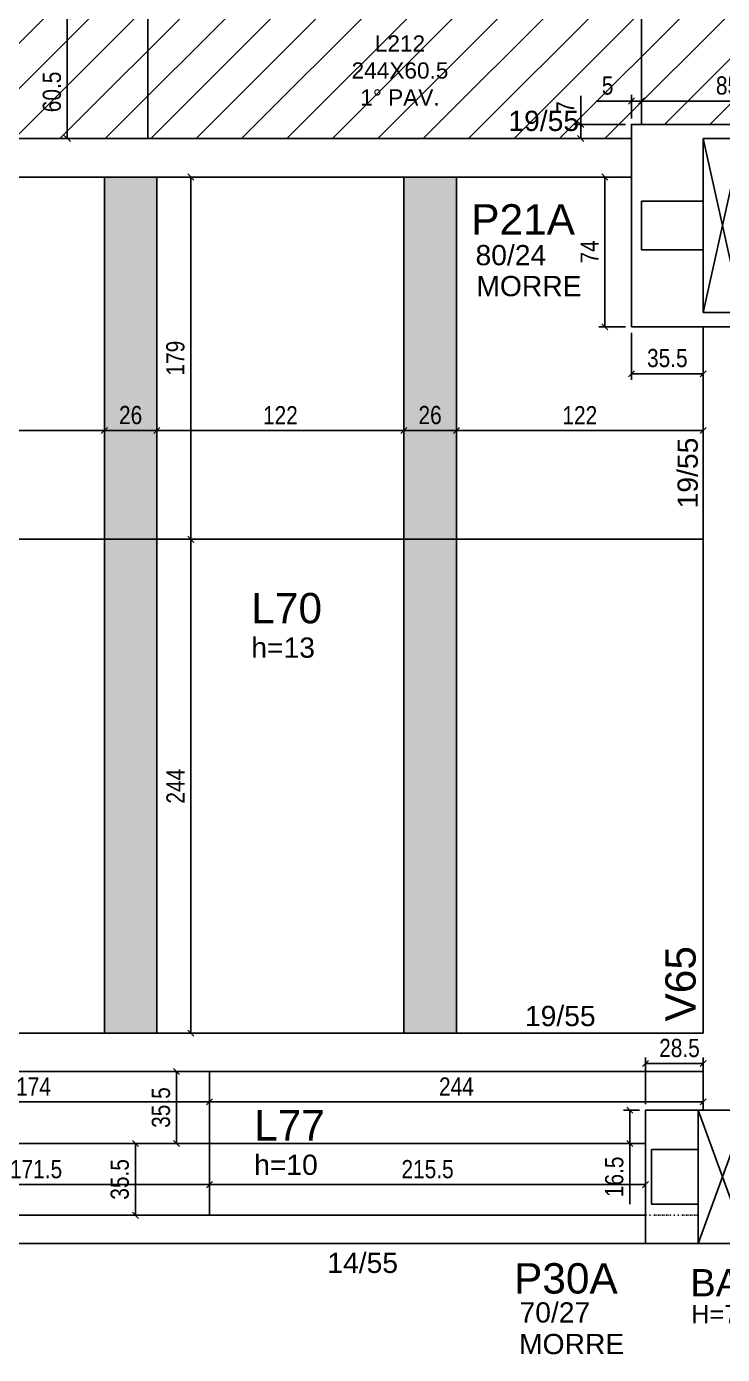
# Model space of a CAD drawing. Header units: millimetres. Extents: x 3753 to 7374, y 1906 to 3298.
# Drawn here: x 4785 to 5129, y 1925 to 2582 of the extents above; entities that cross this region are included whole.
import ezdxf

# ---------------------------------------------------------------- set-up
doc = ezdxf.new("R2010")
doc.units = ezdxf.units.MM
doc.linetypes.add('ESTILO_TQS_0004', pattern=[2, 0.5, -0.4, 0.1, -0.4, 0.1, -0.5])
for name, color, linetype in [('1', 1, 'Continuous'), ('3', 3, 'Continuous'), ('4', 4, 'Continuous'), ('7', 7, 'Continuous'), ('AUX00', 7, 'Continuous'), ('Painéis', 200, 'Continuous')]:
    doc.layers.add(name, color=color, linetype=linetype)
doc.layers.add('Hachura', color=251, linetype='Continuous', lineweight=9)
doc.layers.add('REAPROVEITAMENTO', color=251, linetype='Continuous', lineweight=9)
doc.styles.add('COTA TECNICA-50', font='techl___.ttf', dxfattribs={"height": 9})
doc.styles.get("Standard").update_dxf_attribs({"font": 'arial.ttf'})
doc.dimstyles.new('COTA PAINEL-50', dxfattribs={"dimtxt": 9, "dimasz": 3, "dimexe": 3, "dimexo": 3, "dimgap": 3, "dimtad": 1, "dimdec": 1, "dimzin": 12, "dimdsep": 46, "dimtxsty": 'COTA TECNICA-50', "dimblk1": 'OBLIQUE', "dimblk2": 'OBLIQUE', "dimsah": 1, "dimcen": 0.9, "dimclrd": 4, "dimclre": 4, "dimclrt": 240, "dimadec": 1, "dimazin": 3, "dimtfac": 1, "dimtdec": 1, "dimtmove": 0, "dimatfit": 3, "dimfxl": 1, "dimtolj": 1, "dimtzin": 12, "dimarcsym": 0})

# ---------------------------------------------------------------- blocks, each defined once
blk = doc.blocks.new('_Oblique')
at = {"color": 0, "linetype": 'ByBlock', "lineweight": -2}
blk.add_line((-0.5, -0.5), (0.5, 0.5), dxfattribs=at)
blk = doc.blocks.new('*D232')
at = {"color": 4, "lineweight": -2, "transparency": 16777216}
for p, q in [((5088.66, 2536.17), (5088.66, 2547.73)), ((5173.66, 2536.17), (5173.66, 2547.73)), ((5088.66, 2544.73), (5173.66, 2544.73))]:
    blk.add_line(p, q, dxfattribs=at)
at = {"layer": 'Defpoints', "color": 0, "transparency": 16777216}
for p in [(5173.66, 2544.73), (5088.66, 2533.17), (5173.66, 2533.17)]:
    blk.add_point(p, dxfattribs=at)
at = {"color": 4, "lineweight": -2, "transparency": 16777216, "xscale": 3, "yscale": 3, "zscale": 3, "rotation": 180}
blk.add_blockref('_Oblique', (5088.66, 2544.73), dxfattribs=at)
at = {"color": 4, "lineweight": -2, "transparency": 16777216, "xscale": 3, "yscale": 3, "zscale": 3}
blk.add_blockref('_Oblique', (5173.66, 2544.73), dxfattribs=at)
at = {"color": 240, "transparency": 16777216, "insert": (5131.16, 2552.35), "char_height": 9, "attachment_point": 5, "style": 'COTA TECNICA-50'}
blk.add_mtext('\\A1;85', dxfattribs=at)
blk = doc.blocks.new('*D234')
at = {"color": 4, "lineweight": -2, "transparency": 16777216}
for p, q in [((5083.66, 2536.17), (5083.66, 2547.73)), ((5088.66, 2536.17), (5088.66, 2547.73)), ((5083.66, 2544.73), (5066.17, 2544.73)), ((5088.66, 2544.73), (5083.66, 2544.73)), ((5088.66, 2544.73), (5091.66, 2544.73))]:
    blk.add_line(p, q, dxfattribs=at)
at = {"layer": 'Defpoints', "color": 0, "transparency": 16777216}
for p in [(5083.66, 2544.73), (5083.66, 2533.17), (5088.66, 2533.17)]:
    blk.add_point(p, dxfattribs=at)
at = {"color": 4, "lineweight": -2, "transparency": 16777216, "xscale": 3, "yscale": 3, "zscale": 3}
blk.add_blockref('_Oblique', (5083.66, 2544.73), dxfattribs=at)
at = {"color": 4, "lineweight": -2, "transparency": 16777216, "xscale": 3, "yscale": 3, "zscale": 3, "rotation": 180}
blk.add_blockref('_Oblique', (5088.66, 2544.73), dxfattribs=at)
at = {"color": 240, "transparency": 16777216, "insert": (5071.91, 2552.33), "char_height": 9, "attachment_point": 5, "style": 'COTA TECNICA-50'}
blk.add_mtext('\\A1;5', dxfattribs=at)
blk = doc.blocks.new('*D235')
at = {"color": 4, "lineweight": -2, "transparency": 16777216}
for p, q in [((5058.58, 2533.17), (5058.58, 2547.32)), ((5080.66, 2533.17), (5055.58, 2533.17)), ((5058.58, 2526.17), (5058.58, 2533.17)), ((5080.66, 2526.17), (5055.58, 2526.17))]:
    blk.add_line(p, q, dxfattribs=at)
at = {"layer": 'Defpoints', "color": 0, "transparency": 16777216}
for p in [(5058.58, 2533.17), (5083.66, 2533.17), (5083.66, 2526.17)]:
    blk.add_point(p, dxfattribs=at)
at = {"color": 4, "lineweight": -2, "transparency": 16777216, "xscale": 3, "yscale": 3, "zscale": 3}
for p, rotation in [((5058.58, 2533.17), 90), ((5058.58, 2526.17), 270)]:
    blk.add_blockref('_Oblique', p, dxfattribs=dict(at, rotation=rotation))
at = {"color": 240, "transparency": 16777216, "insert": (5051.01, 2541.74), "char_height": 9, "attachment_point": 5, "rotation": 90, "style": 'COTA TECNICA-50'}
blk.add_mtext('\\A1;7', dxfattribs=at)
blk = doc.blocks.new('*D79')
at = {"layer": 'Defpoints', "color": 0, "transparency": 16777216}
for p in [(4804.85, 2586.67), (4804.85, 2526.17), (4804.85, 2526.17)]:
    blk.add_point(p, dxfattribs=at)
at = {"layer": 'Painéis', "color": 4, "lineweight": -2, "transparency": 16777216}
blk.add_line((4804.85, 2586.67), (4804.85, 2526.17), dxfattribs=at)
at = {"layer": 'Painéis', "color": 4, "lineweight": -2, "transparency": 16777216, "xscale": 3, "yscale": 3, "zscale": 3}
for p, rotation in [((4804.85, 2586.67), 90), ((4804.85, 2526.17), 270)]:
    blk.add_blockref('_Oblique', p, dxfattribs=dict(at, rotation=rotation))
at = {"layer": 'Painéis', "color": 240, "transparency": 16777216, "insert": (4797.25, 2549.21), "char_height": 9, "attachment_point": 5, "rotation": 90, "style": 'COTA TECNICA-50'}
blk.add_mtext('\\A1;60.5', dxfattribs=at)
blk = doc.blocks.new('*D308')
at = {"layer": 'Defpoints', "color": 0, "transparency": 16777216}
for p in [(5090.66, 2046.17), (5082.82, 2029.67), (5090.66, 2029.67)]:
    blk.add_point(p, dxfattribs=at)
at = {"layer": 'Painéis', "color": 4, "lineweight": -2, "transparency": 16777216}
for p, q in [((5087.66, 2046.17), (5079.82, 2046.17)), ((5082.82, 2046.17), (5082.82, 2029.67)), ((5087.66, 2029.67), (5079.82, 2029.67)), ((5082.82, 2029.67), (5082.82, 1999.69))]:
    blk.add_line(p, q, dxfattribs=at)
at = {"layer": 'Painéis', "color": 4, "lineweight": -2, "transparency": 16777216, "xscale": 3, "yscale": 3, "zscale": 3}
for p, rotation in [((5082.82, 2046.17), 90), ((5082.82, 2029.67), 270)]:
    blk.add_blockref('_Oblique', p, dxfattribs=dict(at, rotation=rotation))
at = {"layer": 'Painéis', "color": 240, "transparency": 16777216, "insert": (5075.22, 2013.18), "char_height": 9, "attachment_point": 5, "rotation": 90, "style": 'COTA TECNICA-50'}
blk.add_mtext('\\A1;16.5', dxfattribs=at)
blk = doc.blocks.new('*D134')
at = {"layer": 'Defpoints', "color": 0, "transparency": 16777216}
for p in [(5090.66, 2069.19), (5090.66, 2046.17), (5119.16, 2046.17)]:
    blk.add_point(p, dxfattribs=at)
at = {"layer": 'Painéis', "color": 4, "lineweight": -2, "transparency": 16777216}
for p, q in [((5090.66, 2049.17), (5090.66, 2072.19)), ((5119.16, 2069.19), (5090.66, 2069.19)), ((5119.16, 2049.17), (5119.16, 2072.19))]:
    blk.add_line(p, q, dxfattribs=at)
at = {"layer": 'Painéis', "color": 4, "lineweight": -2, "transparency": 16777216, "xscale": 3, "yscale": 3, "zscale": 3, "rotation": 180}
blk.add_blockref('_Oblique', (5090.66, 2069.19), dxfattribs=at)
at = {"layer": 'Painéis', "color": 4, "lineweight": -2, "transparency": 16777216, "xscale": 3, "yscale": 3, "zscale": 3}
blk.add_blockref('_Oblique', (5119.16, 2069.19), dxfattribs=at)
at = {"layer": 'Painéis', "color": 240, "transparency": 16777216, "insert": (5107.41, 2076.8), "char_height": 9, "attachment_point": 5, "style": 'COTA TECNICA-50'}
blk.add_mtext('\\A1;28.5', dxfattribs=at)
blk = doc.blocks.new('*D135')
at = {"layer": 'Defpoints', "color": 0, "transparency": 16777216}
for p in [(4701.16, 2050.23), (4875.16, 2050.23), (4875.16, 2050.23)]:
    blk.add_point(p, dxfattribs=at)
at = {"layer": 'Painéis', "color": 4, "lineweight": -2, "transparency": 16777216}
blk.add_line((4701.16, 2050.23), (4875.16, 2050.23), dxfattribs=at)
at = {"layer": 'Painéis', "color": 4, "lineweight": -2, "transparency": 16777216, "xscale": 3, "yscale": 3, "zscale": 3, "rotation": 180}
blk.add_blockref('_Oblique', (4701.16, 2050.23), dxfattribs=at)
at = {"layer": 'Painéis', "color": 4, "lineweight": -2, "transparency": 16777216, "xscale": 3, "yscale": 3, "zscale": 3}
blk.add_blockref('_Oblique', (4875.16, 2050.23), dxfattribs=at)
at = {"layer": 'Painéis', "color": 240, "transparency": 16777216, "insert": (4788.16, 2057.8), "char_height": 9, "attachment_point": 5, "style": 'COTA TECNICA-50'}
blk.add_mtext('\\A1;174', dxfattribs=at)
blk = doc.blocks.new('*D136')
at = {"layer": 'Defpoints', "color": 0, "transparency": 16777216}
for p in [(4875.16, 2050.23), (5119.16, 2050.23), (5119.16, 2050.23)]:
    blk.add_point(p, dxfattribs=at)
at = {"layer": 'Painéis', "color": 4, "lineweight": -2, "transparency": 16777216}
blk.add_line((4875.16, 2050.23), (5119.16, 2050.23), dxfattribs=at)
at = {"layer": 'Painéis', "color": 4, "lineweight": -2, "transparency": 16777216, "xscale": 3, "yscale": 3, "zscale": 3, "rotation": 180}
blk.add_blockref('_Oblique', (4875.16, 2050.23), dxfattribs=at)
at = {"layer": 'Painéis', "color": 4, "lineweight": -2, "transparency": 16777216, "xscale": 3, "yscale": 3, "zscale": 3}
blk.add_blockref('_Oblique', (5119.16, 2050.23), dxfattribs=at)
at = {"layer": 'Painéis', "color": 240, "transparency": 16777216, "insert": (4997.16, 2057.8), "char_height": 9, "attachment_point": 5, "style": 'COTA TECNICA-50'}
blk.add_mtext('\\A1;244', dxfattribs=at)
blk = doc.blocks.new('*D137')
at = {"layer": 'Defpoints', "color": 0, "transparency": 16777216}
for p in [(4875.16, 2009.32), (4875.16, 2009.32), (5090.66, 2009.32)]:
    blk.add_point(p, dxfattribs=at)
at = {"layer": 'Painéis', "color": 4, "lineweight": -2, "transparency": 16777216}
blk.add_line((5090.66, 2009.32), (4875.16, 2009.32), dxfattribs=at)
at = {"layer": 'Painéis', "color": 4, "lineweight": -2, "transparency": 16777216, "xscale": 3, "yscale": 3, "zscale": 3, "rotation": 180}
blk.add_blockref('_Oblique', (4875.16, 2009.32), dxfattribs=at)
at = {"layer": 'Painéis', "color": 4, "lineweight": -2, "transparency": 16777216, "xscale": 3, "yscale": 3, "zscale": 3}
blk.add_blockref('_Oblique', (5090.66, 2009.32), dxfattribs=at)
at = {"layer": 'Painéis', "color": 240, "transparency": 16777216, "insert": (4982.91, 2016.92), "char_height": 9, "attachment_point": 5, "style": 'COTA TECNICA-50'}
blk.add_mtext('\\A1;215.5', dxfattribs=at)
blk = doc.blocks.new('*D138')
at = {"layer": 'Defpoints', "color": 0, "transparency": 16777216}
for p in [(4703.66, 2009.32), (4703.66, 2009.32), (4875.16, 2009.32)]:
    blk.add_point(p, dxfattribs=at)
at = {"layer": 'Painéis', "color": 4, "lineweight": -2, "transparency": 16777216}
blk.add_line((4875.16, 2009.32), (4703.66, 2009.32), dxfattribs=at)
at = {"layer": 'Painéis', "color": 4, "lineweight": -2, "transparency": 16777216, "xscale": 3, "yscale": 3, "zscale": 3, "rotation": 180}
blk.add_blockref('_Oblique', (4703.66, 2009.32), dxfattribs=at)
at = {"layer": 'Painéis', "color": 4, "lineweight": -2, "transparency": 16777216, "xscale": 3, "yscale": 3, "zscale": 3}
blk.add_blockref('_Oblique', (4875.16, 2009.32), dxfattribs=at)
at = {"layer": 'Painéis', "color": 240, "transparency": 16777216, "insert": (4789.41, 2016.92), "char_height": 9, "attachment_point": 5, "style": 'COTA TECNICA-50'}
blk.add_mtext('\\A1;171.5', dxfattribs=at)
blk = doc.blocks.new('*D139')
at = {"layer": 'Defpoints', "color": 0, "transparency": 16777216}
for p in [(4859.63, 2065.17), (4858.87, 2029.67), (4859.63, 2029.67)]:
    blk.add_point(p, dxfattribs=at)
at = {"layer": 'Painéis', "color": 4, "lineweight": -2, "transparency": 16777216}
for p, q in [((4856.63, 2065.17), (4855.87, 2065.17)), ((4858.87, 2065.17), (4858.87, 2029.67)), ((4856.63, 2029.67), (4855.87, 2029.67))]:
    blk.add_line(p, q, dxfattribs=at)
at = {"layer": 'Painéis', "color": 4, "lineweight": -2, "transparency": 16777216, "xscale": 3, "yscale": 3, "zscale": 3}
for p, rotation in [((4858.87, 2065.17), 90), ((4858.87, 2029.67), 270)]:
    blk.add_blockref('_Oblique', p, dxfattribs=dict(at, rotation=rotation))
at = {"layer": 'Painéis', "color": 240, "transparency": 16777216, "insert": (4851.17, 2047.42), "char_height": 9, "attachment_point": 5, "rotation": 90, "style": 'COTA TECNICA-50'}
blk.add_mtext('\\A1;35.5', dxfattribs=at)
blk = doc.blocks.new('*D140')
at = {"layer": 'Defpoints', "color": 0, "transparency": 16777216}
for p in [(4840.38, 2029.67), (4838.5, 1994.17), (4840.38, 1994.17)]:
    blk.add_point(p, dxfattribs=at)
at = {"layer": 'Painéis', "color": 4, "lineweight": -2, "transparency": 16777216}
for p, q in [((4837.38, 2029.67), (4835.5, 2029.67)), ((4838.5, 2029.67), (4838.5, 1994.17)), ((4837.38, 1994.17), (4835.5, 1994.17))]:
    blk.add_line(p, q, dxfattribs=at)
at = {"layer": 'Painéis', "color": 4, "lineweight": -2, "transparency": 16777216, "xscale": 3, "yscale": 3, "zscale": 3}
for p, rotation in [((4838.5, 2029.67), 90), ((4838.5, 1994.17), 270)]:
    blk.add_blockref('_Oblique', p, dxfattribs=dict(at, rotation=rotation))
at = {"layer": 'Painéis', "color": 240, "transparency": 16777216, "insert": (4830.8, 2011.92), "char_height": 9, "attachment_point": 5, "rotation": 90, "style": 'COTA TECNICA-50'}
blk.add_mtext('\\A1;35.5', dxfattribs=at)
blk = doc.blocks.new('*D176')
at = {"layer": 'Defpoints', "color": 0, "transparency": 16777216}
for p in [(4997.15, 2381.92), (4997.15, 2381.92), (5119.16, 2381.92)]:
    blk.add_point(p, dxfattribs=at)
at = {"layer": 'Painéis', "color": 4, "lineweight": -2, "transparency": 16777216}
blk.add_line((5119.16, 2381.92), (4997.15, 2381.92), dxfattribs=at)
at = {"layer": 'Painéis', "color": 4, "lineweight": -2, "transparency": 16777216, "xscale": 3, "yscale": 3, "zscale": 3, "rotation": 180}
blk.add_blockref('_Oblique', (4997.15, 2381.92), dxfattribs=at)
at = {"layer": 'Painéis', "color": 4, "lineweight": -2, "transparency": 16777216, "xscale": 3, "yscale": 3, "zscale": 3}
blk.add_blockref('_Oblique', (5119.16, 2381.92), dxfattribs=at)
at = {"layer": 'Painéis', "color": 240, "transparency": 16777216, "insert": (5058.15, 2389.47), "char_height": 9, "attachment_point": 5, "style": 'COTA TECNICA-50'}
blk.add_mtext('\\A1;122', dxfattribs=at)
blk = doc.blocks.new('*D177')
at = {"layer": 'Defpoints', "color": 0, "transparency": 16777216}
for p in [(4971.15, 2381.92), (4971.15, 2381.92), (4997.15, 2381.92)]:
    blk.add_point(p, dxfattribs=at)
at = {"layer": 'Painéis', "color": 4, "lineweight": -2, "transparency": 16777216}
blk.add_line((4997.15, 2381.92), (4971.15, 2381.92), dxfattribs=at)
at = {"layer": 'Painéis', "color": 4, "lineweight": -2, "transparency": 16777216, "xscale": 3, "yscale": 3, "zscale": 3, "rotation": 180}
blk.add_blockref('_Oblique', (4971.15, 2381.92), dxfattribs=at)
at = {"layer": 'Painéis', "color": 4, "lineweight": -2, "transparency": 16777216, "xscale": 3, "yscale": 3, "zscale": 3}
blk.add_blockref('_Oblique', (4997.15, 2381.92), dxfattribs=at)
at = {"layer": 'Painéis', "color": 240, "transparency": 16777216, "insert": (4984.15, 2389.51), "char_height": 9, "attachment_point": 5, "style": 'COTA TECNICA-50'}
blk.add_mtext('\\A1;26', dxfattribs=at)
blk = doc.blocks.new('*D178')
at = {"layer": 'Defpoints', "color": 0, "transparency": 16777216}
for p in [(4849.15, 2381.92), (4849.15, 2381.92), (4971.15, 2381.92)]:
    blk.add_point(p, dxfattribs=at)
at = {"layer": 'Painéis', "color": 4, "lineweight": -2, "transparency": 16777216}
blk.add_line((4971.15, 2381.92), (4849.15, 2381.92), dxfattribs=at)
at = {"layer": 'Painéis', "color": 4, "lineweight": -2, "transparency": 16777216, "xscale": 3, "yscale": 3, "zscale": 3, "rotation": 180}
blk.add_blockref('_Oblique', (4849.15, 2381.92), dxfattribs=at)
at = {"layer": 'Painéis', "color": 4, "lineweight": -2, "transparency": 16777216, "xscale": 3, "yscale": 3, "zscale": 3}
blk.add_blockref('_Oblique', (4971.15, 2381.92), dxfattribs=at)
at = {"layer": 'Painéis', "color": 240, "transparency": 16777216, "insert": (4910.15, 2389.47), "char_height": 9, "attachment_point": 5, "style": 'COTA TECNICA-50'}
blk.add_mtext('\\A1;122', dxfattribs=at)
blk = doc.blocks.new('*D179')
at = {"layer": 'Defpoints', "color": 0, "transparency": 16777216}
for p in [(4823.15, 2381.92), (4823.15, 2381.92), (4849.15, 2381.92)]:
    blk.add_point(p, dxfattribs=at)
at = {"layer": 'Painéis', "color": 4, "lineweight": -2, "transparency": 16777216}
blk.add_line((4849.15, 2381.92), (4823.15, 2381.92), dxfattribs=at)
at = {"layer": 'Painéis', "color": 4, "lineweight": -2, "transparency": 16777216, "xscale": 3, "yscale": 3, "zscale": 3, "rotation": 180}
blk.add_blockref('_Oblique', (4823.15, 2381.92), dxfattribs=at)
at = {"layer": 'Painéis', "color": 4, "lineweight": -2, "transparency": 16777216, "xscale": 3, "yscale": 3, "zscale": 3}
blk.add_blockref('_Oblique', (4849.15, 2381.92), dxfattribs=at)
at = {"layer": 'Painéis', "color": 240, "transparency": 16777216, "insert": (4836.15, 2389.51), "char_height": 9, "attachment_point": 5, "style": 'COTA TECNICA-50'}
blk.add_mtext('\\A1;26', dxfattribs=at)
blk = doc.blocks.new('*D180')
at = {"layer": 'Defpoints', "color": 0, "transparency": 16777216}
for p in [(4701.16, 2381.92), (4701.16, 2381.92), (4823.15, 2381.92)]:
    blk.add_point(p, dxfattribs=at)
at = {"layer": 'Painéis', "color": 4, "lineweight": -2, "transparency": 16777216}
blk.add_line((4823.15, 2381.92), (4701.16, 2381.92), dxfattribs=at)
at = {"layer": 'Painéis', "color": 4, "lineweight": -2, "transparency": 16777216, "xscale": 3, "yscale": 3, "zscale": 3, "rotation": 180}
blk.add_blockref('_Oblique', (4701.16, 2381.92), dxfattribs=at)
at = {"layer": 'Painéis', "color": 4, "lineweight": -2, "transparency": 16777216, "xscale": 3, "yscale": 3, "zscale": 3}
blk.add_blockref('_Oblique', (4823.15, 2381.92), dxfattribs=at)
at = {"layer": 'Painéis', "color": 240, "transparency": 16777216, "insert": (4762.15, 2389.47), "char_height": 9, "attachment_point": 5, "style": 'COTA TECNICA-50'}
blk.add_mtext('\\A1;122', dxfattribs=at)
blk = doc.blocks.new('*D181')
at = {"layer": 'Defpoints', "color": 0, "transparency": 16777216}
for p in [(4865.9, 2507.17), (4865.9, 2328.17), (4865.9, 2328.17)]:
    blk.add_point(p, dxfattribs=at)
at = {"layer": 'Painéis', "color": 4, "lineweight": -2, "transparency": 16777216}
blk.add_line((4865.9, 2507.17), (4865.9, 2328.17), dxfattribs=at)
at = {"layer": 'Painéis', "color": 4, "lineweight": -2, "transparency": 16777216, "xscale": 3, "yscale": 3, "zscale": 3}
for p, rotation in [((4865.9, 2507.17), 90), ((4865.9, 2328.17), 270)]:
    blk.add_blockref('_Oblique', p, dxfattribs=dict(at, rotation=rotation))
at = {"layer": 'Painéis', "color": 240, "transparency": 16777216, "insert": (4858.3, 2417.67), "char_height": 9, "attachment_point": 5, "rotation": 90, "style": 'COTA TECNICA-50'}
blk.add_mtext('\\A1;179', dxfattribs=at)
blk = doc.blocks.new('*D182')
at = {"layer": 'Defpoints', "color": 0, "transparency": 16777216}
for p in [(4865.9, 2328.17), (4865.9, 2084.17), (4865.9, 2084.17)]:
    blk.add_point(p, dxfattribs=at)
at = {"layer": 'Painéis', "color": 4, "lineweight": -2, "transparency": 16777216}
blk.add_line((4865.9, 2328.17), (4865.9, 2084.17), dxfattribs=at)
at = {"layer": 'Painéis', "color": 4, "lineweight": -2, "transparency": 16777216, "xscale": 3, "yscale": 3, "zscale": 3}
for p, rotation in [((4865.9, 2328.17), 90), ((4865.9, 2084.17), 270)]:
    blk.add_blockref('_Oblique', p, dxfattribs=dict(at, rotation=rotation))
at = {"layer": 'Painéis', "color": 240, "transparency": 16777216, "insert": (4858.33, 2206.17), "char_height": 9, "attachment_point": 5, "rotation": 90, "style": 'COTA TECNICA-50'}
blk.add_mtext('\\A1;244', dxfattribs=at)
blk = doc.blocks.new('*D183')
at = {"layer": 'Defpoints', "color": 0, "transparency": 16777216}
for p in [(5070.56, 2507.17), (5083.66, 2507.17), (5083.66, 2433.17)]:
    blk.add_point(p, dxfattribs=at)
at = {"layer": 'Painéis', "color": 4, "lineweight": -2, "transparency": 16777216}
for p, q in [((5080.66, 2507.17), (5067.56, 2507.17)), ((5070.56, 2433.17), (5070.56, 2507.17)), ((5080.66, 2433.17), (5067.56, 2433.17))]:
    blk.add_line(p, q, dxfattribs=at)
at = {"layer": 'Painéis', "color": 4, "lineweight": -2, "transparency": 16777216, "xscale": 3, "yscale": 3, "zscale": 3}
for p, rotation in [((5070.56, 2507.17), 90), ((5070.56, 2433.17), 270)]:
    blk.add_blockref('_Oblique', p, dxfattribs=dict(at, rotation=rotation))
at = {"layer": 'Painéis', "color": 240, "transparency": 16777216, "insert": (5063, 2470.17), "char_height": 9, "attachment_point": 5, "rotation": 90, "style": 'COTA TECNICA-50'}
blk.add_mtext('\\A1;74', dxfattribs=at)
blk = doc.blocks.new('*D184')
at = {"layer": 'Defpoints', "color": 0, "transparency": 16777216}
for p in [(5083.66, 2433.17), (5119.16, 2433.17), (5119.16, 2409.98)]:
    blk.add_point(p, dxfattribs=at)
at = {"layer": 'Painéis', "color": 4, "lineweight": -2, "transparency": 16777216}
for p, q in [((5083.66, 2430.17), (5083.66, 2406.98)), ((5119.16, 2430.17), (5119.16, 2406.98)), ((5083.66, 2409.98), (5119.16, 2409.98))]:
    blk.add_line(p, q, dxfattribs=at)
at = {"layer": 'Painéis', "color": 4, "lineweight": -2, "transparency": 16777216, "xscale": 3, "yscale": 3, "zscale": 3, "rotation": 180}
blk.add_blockref('_Oblique', (5083.66, 2409.98), dxfattribs=at)
at = {"layer": 'Painéis', "color": 4, "lineweight": -2, "transparency": 16777216, "xscale": 3, "yscale": 3, "zscale": 3}
blk.add_blockref('_Oblique', (5119.16, 2409.98), dxfattribs=at)
at = {"layer": 'Painéis', "color": 240, "transparency": 16777216, "insert": (5101.41, 2417.68), "char_height": 9, "attachment_point": 5, "style": 'COTA TECNICA-50'}
blk.add_mtext('\\A1;35.5', dxfattribs=at)

msp = doc.modelspace()

# ---------------------------------------------------------------- hatches: boundary and pattern name
at = {"layer": 'Hachura', "linetype": 'ByBlock'}
h = msp.add_hatch(color=256, dxfattribs=at)
h.dxf.hatch_style = 1
h.paths.add_polyline_path([(4849.15, 2084.17), (4823.15, 2084.17), (4823.15, 2507.17), (4849.15, 2507.17)])
h = msp.add_hatch(color=256, dxfattribs=at)
h.dxf.hatch_style = 1
h.paths.add_polyline_path([(4997.15, 2084.17), (4971.15, 2084.17), (4971.15, 2507.17), (4997.15, 2507.17)])
at = {"layer": 'REAPROVEITAMENTO', "linetype": 'ByBlock'}
h = msp.add_hatch(dxfattribs=at)
h.set_pattern_fill('ANSI31', color=256, scale=5, style=2)
h.set_pattern_definition([(45, (2308.955, 1066.706), (-11.22532, 11.22532), [])])
h.paths.add_polyline_path([(7175.16, 2566.67), (6449.16, 2566.67), (6449.16, 2586.67), (7170.16, 2586.67), (7170.16, 2678.17), (5168.66, 2677.67), (5168.66, 2672.17), (5088.66, 2672.17), (5088.66, 2678.17), (4294.66, 2678.17), (4294.66, 2672.67), (4214.66, 2672.67), (4214.66, 2678.17), (4036.16, 2678.17), (4036.16, 2526.17), (4214.66, 2526.17), (4214.66, 2531.67), (4294.66, 2531.67), (4294.66, 2526.17), (5083.66, 2526.17), (5083.66, 2533.17), (5173.66, 2533.17), (5173.66, 2526.17), (6449.16, 2526.17), (6449.16, 2477.17), (7175.16, 2477.17)])

# ---------------------------------------------------------------- linework, layer by layer
at = {"layer": '1', "linetype": 'Continuous'}
for p, q in [((5119.16, 2440.17), (5138.16, 2526.17)), ((5119.16, 2526.17), (5138.16, 2440.17)), ((5116.66, 1980.17), (5140.66, 2046.17)), ((5116.66, 2046.17), (5140.66, 1980.17))]:
    msp.add_line(p, q, dxfattribs=at)
at = {"layer": '3', "linetype": 'Continuous'}
for p, q in [((4703.66, 1994.17), (5090.66, 1994.17)), ((4703.66, 1980.17), (5116.66, 1980.17))]:
    msp.add_line(p, q, dxfattribs=at)
at = {"layer": '3', "linetype": 'ESTILO_TQS_0004'}
msp.add_line((5090.66, 1994.17), (5116.66, 1994.17), dxfattribs=at)
at = {"layer": '3', "linetype": 'Continuous'}
for points in [[(5083.66, 2433.17), (5173.66, 2433.17), (5173.66, 2533.17), (5083.66, 2533.17), (5083.66, 2433.17)], [(5083.66, 2526.17), (4703.66, 2526.17)], [(4703.66, 2507.17), (5083.66, 2507.17)], [(5119.16, 2433.17), (5119.16, 2084.17)], [(5119.16, 2084.17), (4701.16, 2084.17)], [(4701.16, 2065.17), (5119.16, 2065.17)], [(5119.16, 2065.17), (5119.16, 2046.17)], [(5090.66, 1980.17), (5166.66, 1980.17), (5166.66, 2046.17), (5090.66, 2046.17), (5090.66, 1980.17)]]:
    msp.add_lwpolyline(points, dxfattribs=at)
at = {"layer": '7', "linetype": 'Continuous'}
for points in [[(5119.16, 2440.17), (5138.16, 2440.17), (5138.16, 2526.17), (5119.16, 2526.17), (5119.16, 2440.17)], [(5119.16, 2495.17), (5088.66, 2495.17), (5088.66, 2471.17), (5119.16, 2471.17), (5119.16, 2495.17)], [(5116.66, 1980.17), (5140.66, 1980.17), (5140.66, 2046.17), (5116.66, 2046.17), (5116.66, 1980.17)], [(5116.66, 2026.67), (5093.66, 2026.67), (5093.66, 1999.67), (5116.66, 1999.67), (5116.66, 2026.67)]]:
    msp.add_lwpolyline(points, dxfattribs=at)
at = {"layer": 'Painéis'}
for p, q in [((4844.66, 2678.17), (4844.66, 2526.17)), ((5088.66, 2672.17), (5088.66, 2533.17)), ((4823.15, 2507.17), (4823.15, 2084.17)), ((4849.15, 2507.17), (4849.15, 2084.17)), ((4971.15, 2507.17), (4971.15, 2084.17)), ((4997.15, 2507.17), (4997.15, 2084.17)), ((4701.25, 2328.17), (5119.25, 2328.17)), ((4875.16, 1994.17), (4875.16, 2065.17)), ((4703.66, 2029.67), (5090.66, 2029.67))]:
    msp.add_line(p, q, dxfattribs=at)

# ---------------------------------------------------------------- texts
at = {"layer": '3', "linetype": 'Continuous'}
for s, height, p in [('19/55', 10, (5022.85, 2529.92)), ('80/24', 10, (5006.61, 2463.59)), ('MORRE', 10, (5007.02, 2448.3)), ('h=13', 10, (4895.79, 2269.67)), ('19/55', 10, (5031.03, 2087.67)), ('h=10', 10, (4897.18, 2014.14)), ('14/55', 10, (4933.37, 1965.71)), ('70/27', 10, (5028.36, 1941.2)), ('H=70', 9, (5113.18, 1940.85)), ('MORRE', 10, (5028.11, 1925.58))]:
    msp.add_text(s, height=height, dxfattribs=at).set_placement(p)
msp.add_text('19/55', height=10, rotation=90, dxfattribs=at).set_placement((5116.46, 2343.46))
at = {"layer": '4', "linetype": 'Continuous'}
for s, height, p in [('P21A', 15, (5004.5, 2478.75)), ('L70', 15, (4895.79, 2286.67)), ('L77', 15, (4897.18, 2031.14)), ('P30A', 15, (5025.65, 1955.53)), ('BA3', 13.5, (5112.75, 1954.11))]:
    msp.add_text(s, height=height, dxfattribs=at).set_placement(p)
msp.add_text('V65', height=15, rotation=90, dxfattribs=at).set_placement((5115.41, 2089.94))
at = {"layer": 'AUX00', "insert": (4907.72, 2577.15), "char_height": 8, "attachment_point": 1}
msp.add_mtext_dynamic_manual_height_columns('\\pxqc;L212^J244X60.5^J1° PAV.', width=123.1041, gutter_width=12.5, heights=[0], dxfattribs=at)

# ---------------------------------------------------------------- dimensions: what is measured, and where the dimension line sits
for base, p2, picture, middle in [((5083.66, 2544.73), (5083.66, 2533.17), '*D234', (5071.91, 2552.33)), ((5173.66, 2544.73), (5173.66, 2533.17), '*D232', (5131.16, 2552.35))]:
    dim = msp.add_linear_dim(base=base, p1=(5088.66, 2533.17), p2=p2, dimstyle='COTA PAINEL-50')
    dim.commit()
    dim.dimension.update_dxf_attribs({"geometry": picture, "text_midpoint": middle})
dim = msp.add_linear_dim(base=(5058.58, 2533.17), p1=(5083.66, 2526.17), p2=(5083.66, 2533.17), angle=90, dimstyle='COTA PAINEL-50')
dim.commit()
dim.dimension.update_dxf_attribs({"geometry": '*D235', "text_midpoint": (5051.01, 2541.74)})
at = {"layer": 'Painéis'}
dim = msp.add_linear_dim(base=(4804.85, 2526.17), p1=(4804.85, 2586.67), p2=(4804.85, 2526.17), angle=90, dimstyle='COTA PAINEL-50', dxfattribs=at)
dim.commit()
dim.dimension.update_dxf_attribs({"geometry": '*D79', "text_midpoint": (4804.85, 2549.21), "dimtype": 160})
for base, p1, p2, angle, picture, middle in [((4865.9, 2328.17), (4865.9, 2507.17), (4865.9, 2328.17), 90, '*D181', (4858.3, 2417.67)), ((5070.56, 2507.17), (5083.66, 2433.17), (5083.66, 2507.17), 90, '*D183', (5063, 2470.17)), ((5119.16, 2409.98), (5083.66, 2433.17), (5119.16, 2433.17), 180, '*D184', (5101.41, 2417.68)), ((4865.9, 2084.17), (4865.9, 2328.17), (4865.9, 2084.17), 90, '*D182', (4858.33, 2206.17)), ((4858.87, 2029.67), (4859.63, 2065.17), (4859.63, 2029.67), 270, '*D139', (4851.17, 2047.42)), ((5082.82, 2029.67), (5090.66, 2046.17), (5090.66, 2029.67), 270, '*D308', (5075.22, 2013.18)), ((4838.5, 1994.17), (4840.38, 2029.67), (4840.38, 1994.17), 270, '*D140', (4830.8, 2011.92))]:
    dim = msp.add_linear_dim(base=base, p1=p1, p2=p2, angle=angle, dimstyle='COTA PAINEL-50', dxfattribs=at)
    dim.commit()
    dim.dimension.update_dxf_attribs({"geometry": picture, "text_midpoint": middle})
for base, p1, p2, picture, middle in [((4701.16, 2381.92), (4823.15, 2381.92), (4701.16, 2381.92), '*D180', (4762.15, 2389.47)), ((4823.15, 2381.92), (4849.15, 2381.92), (4823.15, 2381.92), '*D179', (4836.15, 2389.51)), ((4849.15, 2381.92), (4971.15, 2381.92), (4849.15, 2381.92), '*D178', (4910.15, 2389.47)), ((4971.15, 2381.92), (4997.15, 2381.92), (4971.15, 2381.92), '*D177', (4984.15, 2389.51)), ((4997.15, 2381.92), (5119.16, 2381.92), (4997.15, 2381.92), '*D176', (5058.15, 2389.47))]:
    dim = msp.add_linear_dim(base=base, p1=p1, p2=p2, angle=180, dimstyle='COTA PAINEL-50', override={"dimtmove": 1}, dxfattribs=at)
    dim.commit()
    dim.dimension.update_dxf_attribs({"geometry": picture, "text_midpoint": middle})
dim = msp.add_linear_dim(base=(5090.66, 2069.19), p1=(5119.16, 2046.17), p2=(5090.66, 2046.17), dimstyle='COTA PAINEL-50', dxfattribs=at)
dim.commit()
dim.dimension.update_dxf_attribs({"geometry": '*D134', "text_midpoint": (5107.41, 2069.19), "dimtype": 160})
for base, p1, p2, picture, middle in [((4875.16, 2050.23), (4701.16, 2050.23), (4875.16, 2050.23), '*D135', (4788.16, 2057.8)), ((5119.16, 2050.23), (4875.16, 2050.23), (5119.16, 2050.23), '*D136', (4997.16, 2057.8)), ((4703.66, 2009.32), (4875.16, 2009.32), (4703.66, 2009.32), '*D138', (4789.41, 2016.92)), ((4875.16, 2009.32), (5090.66, 2009.32), (4875.16, 2009.32), '*D137', (4982.91, 2016.92))]:
    dim = msp.add_linear_dim(base=base, p1=p1, p2=p2, dimstyle='COTA PAINEL-50', dxfattribs=at)
    dim.commit()
    dim.dimension.update_dxf_attribs({"geometry": picture, "text_midpoint": middle})

doc.saveas('drawing.dxf')
